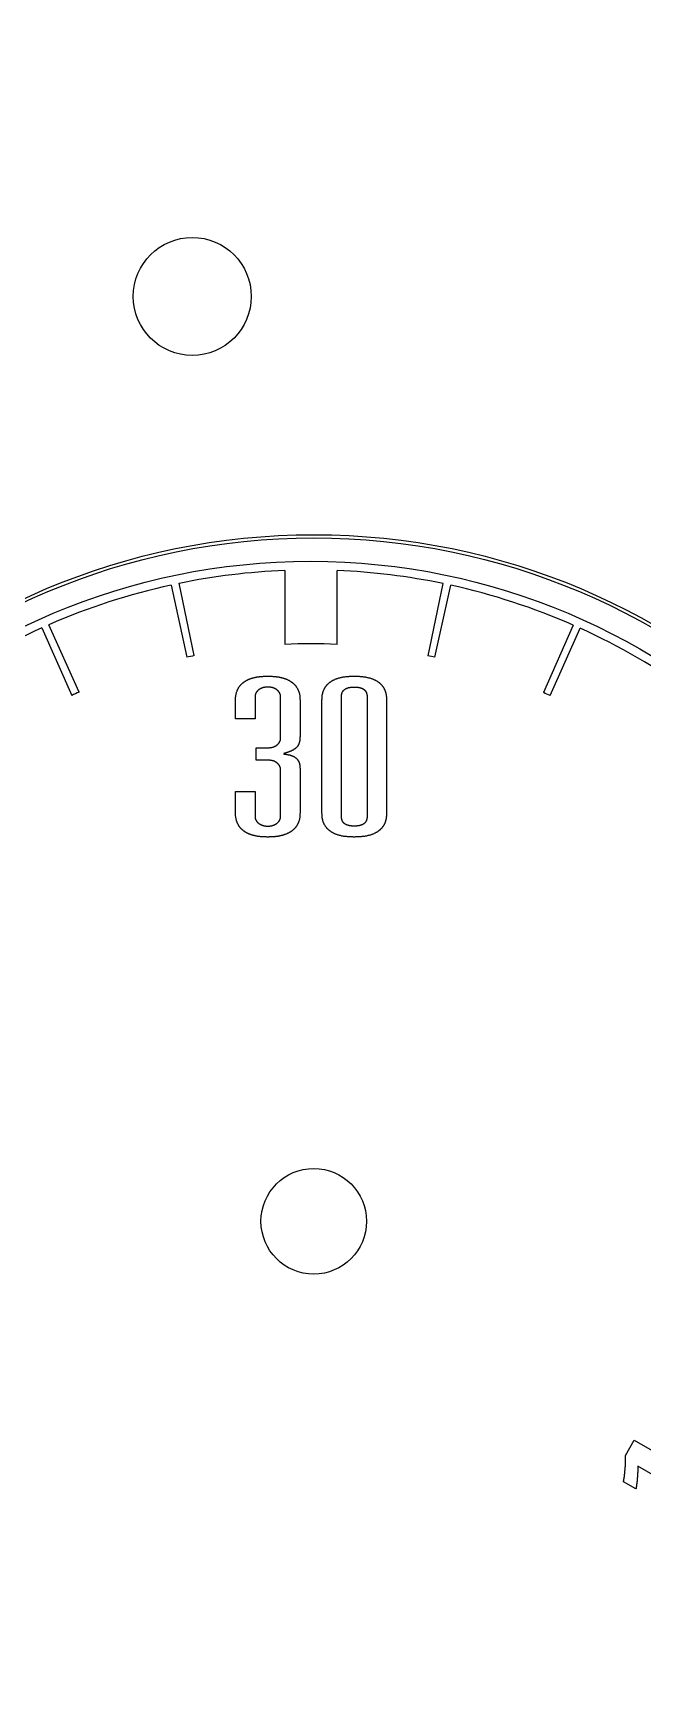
# Model space of a CAD drawing. Extents: x -19.1 to 19.1, y -19.1 to 19.1.
# Drawn here: x 4.54 to 9.45, y -3.72 to 9.56 of the extents above; entities that cross this region are included whole.
import ezdxf

# ---------------------------------------------------------------- set-up
doc = ezdxf.new("R2010")
doc.units = 0
doc.header["$LTSCALE"] = 32.67
doc.layers.add('G_OM_TRIE_D_ESQUISSE__ISO_', color=7, linetype='Continuous')
doc.layers.add('VISIBLE__ISO_', color=7, linetype='Continuous')

msp = doc.modelspace()

# ---------------------------------------------------------------- linework, layer by layer
at = {"layer": 'G_OM_TRIE_D_ESQUISSE__ISO_', "color": 7, "linetype": 'Continuous'}
for centre, radius in [((0, 0), 18.9), ((5.822, 7.444), 0.475)]:
    msp.add_circle(centre, radius, dxfattribs=at)
at = {"layer": 'VISIBLE__ISO_', "color": 7, "linetype": 'Continuous'}
for p, q in [((6.566, 5.238), (6.566, 4.644)), ((6.988, 4.643), (6.988, 5.238)), ((5.651, 5.121), (5.777, 4.54)), ((5.837, 4.553), (5.716, 5.135)), ((7.84, 5.133), (7.718, 4.552)), ((7.775, 4.54), (7.903, 5.12)), ((4.91, 4.259), (4.666, 4.801)), ((8.888, 4.799), (8.649, 4.255)), ((4.61, 4.776), (4.851, 4.233)), ((8.703, 4.231), (8.945, 4.773)), ((6.17, 4.044), (6.17, 4.196)), ((6.327, 4.22), (6.327, 4.044)), ((6.533, 3.89), (6.533, 4.22)), ((6.69, 4.196), (6.69, 3.906)), ((6.866, 3.281), (6.866, 4.199)), ((7.023, 3.269), (7.023, 4.211)), ((7.23, 4.211), (7.23, 3.269)), ((7.386, 4.199), (7.386, 3.281)), ((6.327, 4.044), (6.17, 4.044)), ((6.337, 3.712), (6.337, 3.811)), ((6.337, 3.811), (6.43, 3.811)), ((6.558, 3.765), (6.558, 3.761)), ((6.43, 3.712), (6.337, 3.712)), ((6.533, 3.26), (6.533, 3.632)), ((6.69, 3.64), (6.69, 3.285)), ((6.17, 3.285), (6.17, 3.458)), ((6.17, 3.458), (6.327, 3.458)), ((6.327, 3.458), (6.327, 3.26)), ((9.309, -1.886), (9.381, -1.762)), ((9.381, -1.762), (10.462, -2.386)), ((10.379, -2.53), (9.41, -1.971)), ((9.394, -2.154), (9.294, -2.096))]:
    msp.add_line(p, q, dxfattribs=at)
for points in [[(6.17, 4.196), (6.17, 4.201), (6.17, 4.206), (6.171, 4.211), (6.171, 4.216), (6.171, 4.221), (6.172, 4.225), (6.172, 4.23), (6.173, 4.235), (6.174, 4.239), (6.175, 4.244), (6.176, 4.248), (6.177, 4.252), (6.178, 4.256), (6.179, 4.259), (6.18, 4.263), (6.182, 4.267), (6.183, 4.27), (6.184, 4.273), (6.186, 4.276), (6.187, 4.279), (6.188, 4.282), (6.19, 4.285), (6.191, 4.287), (6.193, 4.29), (6.194, 4.292), (6.195, 4.295), (6.197, 4.297), (6.198, 4.299), (6.199, 4.301), (6.201, 4.303), (6.202, 4.305), (6.204, 4.307), (6.205, 4.309), (6.207, 4.311), (6.208, 4.313), (6.21, 4.314), (6.211, 4.316), (6.213, 4.318), (6.215, 4.32), (6.216, 4.322), (6.218, 4.323), (6.22, 4.325), (6.222, 4.327), (6.223, 4.328), (6.225, 4.33), (6.227, 4.332), (6.229, 4.333), (6.231, 4.335), (6.233, 4.336), (6.235, 4.338), (6.237, 4.34), (6.239, 4.341), (6.241, 4.343), (6.244, 4.344), (6.246, 4.345), (6.248, 4.347), (6.25, 4.348), (6.253, 4.35), (6.255, 4.351), (6.257, 4.352), (6.26, 4.354), (6.262, 4.355), (6.265, 4.356), (6.267, 4.357), (6.27, 4.359), (6.272, 4.36), (6.275, 4.361), (6.278, 4.362), (6.28, 4.363), (6.283, 4.364), (6.286, 4.366), (6.289, 4.367), (6.292, 4.368), (6.294, 4.369), (6.297, 4.37), (6.3, 4.371), (6.303, 4.371), (6.306, 4.372), (6.309, 4.373), (6.312, 4.374), (6.316, 4.375), (6.319, 4.376), (6.322, 4.377), (6.325, 4.377), (6.328, 4.378), (6.332, 4.379), (6.335, 4.379), (6.338, 4.38), (6.342, 4.381), (6.345, 4.381), (6.349, 4.382), (6.352, 4.382), (6.356, 4.383), (6.36, 4.383), (6.363, 4.384), (6.367, 4.384), (6.371, 4.385), (6.374, 4.385), (6.378, 4.386), (6.382, 4.386), (6.386, 4.386), (6.39, 4.386), (6.394, 4.387), (6.398, 4.387), (6.402, 4.387), (6.406, 4.387), (6.41, 4.387), (6.414, 4.388), (6.418, 4.388), (6.422, 4.388), (6.426, 4.388), (6.43, 4.388), (6.434, 4.388), (6.438, 4.388), (6.442, 4.388), (6.446, 4.388), (6.45, 4.387), (6.454, 4.387), (6.458, 4.387), (6.462, 4.387), (6.466, 4.387), (6.47, 4.386), (6.474, 4.386), (6.478, 4.386), (6.482, 4.386), (6.485, 4.385), (6.489, 4.385), (6.493, 4.384), (6.497, 4.384), (6.5, 4.383), (6.504, 4.383), (6.507, 4.382), (6.511, 4.382), (6.514, 4.381), (6.518, 4.381), (6.521, 4.38), (6.525, 4.379), (6.528, 4.379), (6.531, 4.378), (6.535, 4.377), (6.538, 4.377), (6.541, 4.376), (6.544, 4.375), (6.547, 4.374), (6.55, 4.373), (6.554, 4.372), (6.557, 4.371), (6.56, 4.371), (6.562, 4.37), (6.565, 4.369), (6.568, 4.368), (6.571, 4.367), (6.574, 4.366), (6.577, 4.364), (6.579, 4.363), (6.582, 4.362), (6.585, 4.361), (6.587, 4.36), (6.59, 4.359), (6.592, 4.357), (6.595, 4.356), (6.597, 4.355), (6.6, 4.354), (6.602, 4.352), (6.605, 4.351), (6.607, 4.35), (6.609, 4.348), (6.612, 4.347), (6.614, 4.345), (6.616, 4.344), (6.618, 4.343), (6.62, 4.341), (6.622, 4.34), (6.625, 4.338), (6.627, 4.336), (6.629, 4.335), (6.631, 4.333), (6.632, 4.332), (6.634, 4.33), (6.636, 4.328), (6.638, 4.327), (6.64, 4.325), (6.642, 4.323), (6.643, 4.322), (6.645, 4.32), (6.647, 4.318), (6.648, 4.316), (6.65, 4.314), (6.652, 4.313), (6.653, 4.311), (6.655, 4.309), (6.656, 4.307), (6.657, 4.305), (6.659, 4.303), (6.66, 4.301), (6.662, 4.299), (6.663, 4.297), (6.664, 4.295), (6.666, 4.292), (6.667, 4.29), (6.668, 4.287), (6.67, 4.285), (6.671, 4.282), (6.673, 4.279), (6.674, 4.276), (6.675, 4.273), (6.677, 4.27), (6.678, 4.267), (6.679, 4.263), (6.681, 4.259), (6.682, 4.256), (6.683, 4.252), (6.684, 4.248), (6.685, 4.244), (6.686, 4.239), (6.687, 4.235), (6.687, 4.23), (6.688, 4.225), (6.688, 4.221), (6.689, 4.216), (6.689, 4.211), (6.689, 4.206), (6.689, 4.201), (6.69, 4.196)], [(6.866, 4.199), (6.867, 4.202), (6.867, 4.206), (6.867, 4.209), (6.867, 4.213), (6.867, 4.216), (6.867, 4.22), (6.868, 4.223), (6.868, 4.226), (6.868, 4.23), (6.869, 4.233), (6.869, 4.236), (6.87, 4.24), (6.871, 4.243), (6.871, 4.246), (6.872, 4.249), (6.873, 4.252), (6.873, 4.255), (6.874, 4.258), (6.875, 4.261), (6.876, 4.264), (6.877, 4.267), (6.878, 4.27), (6.879, 4.273), (6.88, 4.275), (6.882, 4.278), (6.883, 4.281), (6.884, 4.283), (6.885, 4.286), (6.887, 4.288), (6.888, 4.291), (6.889, 4.293), (6.891, 4.296), (6.892, 4.298), (6.894, 4.301), (6.895, 4.303), (6.897, 4.305), (6.899, 4.307), (6.9, 4.31), (6.902, 4.312), (6.904, 4.314), (6.905, 4.316), (6.907, 4.318), (6.909, 4.32), (6.911, 4.322), (6.913, 4.324), (6.915, 4.326), (6.917, 4.327), (6.919, 4.329), (6.921, 4.331), (6.923, 4.333), (6.925, 4.335), (6.927, 4.336), (6.929, 4.338), (6.932, 4.34), (6.934, 4.341), (6.937, 4.343), (6.939, 4.345), (6.942, 4.347), (6.945, 4.349), (6.948, 4.35), (6.951, 4.352), (6.954, 4.354), (6.958, 4.356), (6.962, 4.358), (6.965, 4.359), (6.969, 4.361), (6.973, 4.363), (6.977, 4.365), (6.982, 4.366), (6.986, 4.368), (6.991, 4.37), (6.996, 4.371), (7.001, 4.373), (7.006, 4.374), (7.011, 4.375), (7.016, 4.377), (7.022, 4.378), (7.027, 4.379), (7.032, 4.38), (7.038, 4.381), (7.043, 4.382), (7.049, 4.383), (7.054, 4.383), (7.06, 4.384), (7.065, 4.385), (7.071, 4.385), (7.076, 4.386), (7.082, 4.386), (7.088, 4.387), (7.093, 4.387), (7.099, 4.387), (7.104, 4.387), (7.11, 4.388), (7.115, 4.388), (7.121, 4.388), (7.126, 4.388), (7.132, 4.388), (7.137, 4.388), (7.143, 4.388), (7.148, 4.387), (7.154, 4.387), (7.159, 4.387), (7.165, 4.387), (7.17, 4.386), (7.176, 4.386), (7.182, 4.385), (7.187, 4.385), (7.193, 4.384), (7.198, 4.383), (7.204, 4.383), (7.209, 4.382), (7.215, 4.381), (7.22, 4.38), (7.226, 4.379), (7.231, 4.378), (7.236, 4.377), (7.242, 4.375), (7.247, 4.374), (7.252, 4.373), (7.257, 4.371), (7.262, 4.37), (7.266, 4.368), (7.271, 4.366), (7.275, 4.365), (7.279, 4.363), (7.283, 4.361), (7.287, 4.359), (7.291, 4.358), (7.295, 4.356), (7.298, 4.354), (7.301, 4.352), (7.304, 4.35), (7.308, 4.349), (7.31, 4.347), (7.313, 4.345), (7.316, 4.343), (7.318, 4.341), (7.321, 4.34), (7.323, 4.338), (7.325, 4.336), (7.328, 4.335), (7.33, 4.333), (7.332, 4.331), (7.334, 4.329), (7.336, 4.327), (7.338, 4.326), (7.34, 4.324), (7.341, 4.322), (7.343, 4.32), (7.345, 4.318), (7.347, 4.316), (7.349, 4.314), (7.35, 4.312), (7.352, 4.31), (7.354, 4.307), (7.355, 4.305), (7.357, 4.303), (7.359, 4.301), (7.36, 4.298), (7.362, 4.296), (7.363, 4.293), (7.364, 4.291), (7.366, 4.288), (7.367, 4.286), (7.368, 4.283), (7.37, 4.281), (7.371, 4.278), (7.372, 4.275), (7.373, 4.273), (7.374, 4.27), (7.375, 4.267), (7.376, 4.264), (7.377, 4.261), (7.378, 4.258), (7.379, 4.255), (7.38, 4.252), (7.38, 4.249), (7.381, 4.246), (7.382, 4.243), (7.382, 4.24), (7.383, 4.236), (7.384, 4.233), (7.384, 4.23), (7.384, 4.226), (7.385, 4.223), (7.385, 4.22), (7.385, 4.216), (7.385, 4.213), (7.386, 4.209), (7.386, 4.206), (7.386, 4.202), (7.386, 4.199)], [(6.533, 4.22), (6.533, 4.221), (6.533, 4.222), (6.533, 4.223), (6.533, 4.224), (6.533, 4.225), (6.533, 4.226), (6.533, 4.227), (6.533, 4.228), (6.533, 4.229), (6.533, 4.23), (6.532, 4.231), (6.532, 4.232), (6.532, 4.233), (6.532, 4.234), (6.532, 4.235), (6.531, 4.236), (6.531, 4.237), (6.531, 4.238), (6.531, 4.239), (6.53, 4.24), (6.53, 4.241), (6.53, 4.241), (6.529, 4.242), (6.529, 4.243), (6.529, 4.244), (6.528, 4.245), (6.528, 4.246), (6.528, 4.247), (6.527, 4.248), (6.527, 4.249), (6.526, 4.25), (6.526, 4.251), (6.526, 4.251), (6.525, 4.252), (6.525, 4.253), (6.524, 4.254), (6.524, 4.255), (6.523, 4.256), (6.523, 4.257), (6.522, 4.258), (6.521, 4.258), (6.521, 4.259), (6.52, 4.26), (6.52, 4.261), (6.519, 4.262), (6.518, 4.262), (6.518, 4.263), (6.517, 4.264), (6.516, 4.265), (6.516, 4.266), (6.515, 4.266), (6.514, 4.267), (6.514, 4.268), (6.513, 4.269), (6.512, 4.27), (6.512, 4.27), (6.511, 4.271), (6.51, 4.272), (6.509, 4.272), (6.508, 4.273), (6.508, 4.274), (6.507, 4.275), (6.506, 4.275), (6.505, 4.276), (6.504, 4.277), (6.503, 4.277), (6.503, 4.278), (6.502, 4.279), (6.501, 4.279), (6.5, 4.28), (6.499, 4.281), (6.498, 4.281), (6.497, 4.282), (6.496, 4.282), (6.495, 4.283), (6.494, 4.284), (6.493, 4.284), (6.492, 4.285), (6.491, 4.285), (6.49, 4.286), (6.489, 4.286), (6.488, 4.287), (6.487, 4.287), (6.486, 4.288), (6.485, 4.288), (6.484, 4.289), (6.483, 4.289), (6.482, 4.29), (6.481, 4.29), (6.479, 4.291), (6.478, 4.291), (6.477, 4.292), (6.476, 4.292), (6.475, 4.293), (6.474, 4.293), (6.472, 4.293), (6.471, 4.294), (6.47, 4.294), (6.469, 4.294), (6.468, 4.295), (6.466, 4.295), (6.465, 4.296), (6.464, 4.296), (6.463, 4.296), (6.461, 4.296), (6.46, 4.297), (6.459, 4.297), (6.458, 4.297), (6.456, 4.297), (6.455, 4.298), (6.454, 4.298), (6.452, 4.298), (6.451, 4.298), (6.45, 4.299), (6.448, 4.299), (6.447, 4.299), (6.445, 4.299), (6.444, 4.299), (6.443, 4.299), (6.441, 4.299), (6.44, 4.299), (6.438, 4.3), (6.437, 4.3), (6.436, 4.3), (6.434, 4.3), (6.433, 4.3), (6.431, 4.3), (6.43, 4.3), (6.428, 4.3), (6.427, 4.3), (6.426, 4.3), (6.424, 4.3), (6.423, 4.3), (6.421, 4.3), (6.42, 4.299), (6.419, 4.299), (6.417, 4.299), (6.416, 4.299), (6.414, 4.299), (6.413, 4.299), (6.412, 4.299), (6.41, 4.299), (6.409, 4.298), (6.408, 4.298), (6.406, 4.298), (6.405, 4.298), (6.404, 4.297), (6.402, 4.297), (6.401, 4.297), (6.4, 4.297), (6.398, 4.296), (6.397, 4.296), (6.396, 4.296), (6.395, 4.296), (6.393, 4.295), (6.392, 4.295), (6.391, 4.294), (6.39, 4.294), (6.389, 4.294), (6.387, 4.293), (6.386, 4.293), (6.385, 4.293), (6.384, 4.292), (6.383, 4.292), (6.382, 4.291), (6.38, 4.291), (6.379, 4.29), (6.378, 4.29), (6.377, 4.289), (6.376, 4.289), (6.375, 4.288), (6.374, 4.288), (6.373, 4.287), (6.372, 4.287), (6.371, 4.286), (6.37, 4.286), (6.369, 4.285), (6.368, 4.285), (6.367, 4.284), (6.366, 4.284), (6.365, 4.283), (6.364, 4.282), (6.363, 4.282), (6.362, 4.281), (6.361, 4.281), (6.36, 4.28), (6.359, 4.279), (6.358, 4.279), (6.357, 4.278), (6.356, 4.277), (6.356, 4.277), (6.355, 4.276), (6.354, 4.275), (6.353, 4.275), (6.352, 4.274), (6.351, 4.273), (6.351, 4.272), (6.35, 4.272), (6.349, 4.271), (6.348, 4.27), (6.348, 4.27), (6.347, 4.269), (6.346, 4.268), (6.345, 4.267), (6.345, 4.266), (6.344, 4.266), (6.343, 4.265), (6.343, 4.264), (6.342, 4.263), (6.341, 4.262), (6.341, 4.262), (6.34, 4.261), (6.34, 4.26), (6.339, 4.259), (6.338, 4.258), (6.338, 4.258), (6.337, 4.257), (6.337, 4.256), (6.336, 4.255), (6.336, 4.254), (6.335, 4.253), (6.335, 4.252), (6.334, 4.251), (6.334, 4.251), (6.333, 4.25), (6.333, 4.249), (6.333, 4.248), (6.332, 4.247), (6.332, 4.246), (6.331, 4.245), (6.331, 4.244), (6.331, 4.243), (6.33, 4.242), (6.33, 4.241), (6.33, 4.241), (6.329, 4.24), (6.329, 4.239), (6.329, 4.238), (6.329, 4.237), (6.328, 4.236), (6.328, 4.235), (6.328, 4.234), (6.328, 4.233), (6.328, 4.232), (6.327, 4.231), (6.327, 4.23), (6.327, 4.229), (6.327, 4.228), (6.327, 4.227), (6.327, 4.226), (6.327, 4.225), (6.327, 4.224), (6.327, 4.223), (6.327, 4.222), (6.327, 4.221), (6.327, 4.22)], [(7.023, 4.211), (7.023, 4.213), (7.023, 4.215), (7.023, 4.216), (7.023, 4.218), (7.023, 4.22), (7.023, 4.222), (7.023, 4.223), (7.023, 4.225), (7.023, 4.227), (7.023, 4.228), (7.023, 4.23), (7.024, 4.232), (7.024, 4.234), (7.024, 4.235), (7.024, 4.237), (7.024, 4.239), (7.025, 4.24), (7.025, 4.242), (7.025, 4.243), (7.026, 4.245), (7.026, 4.246), (7.026, 4.248), (7.027, 4.249), (7.027, 4.251), (7.028, 4.252), (7.028, 4.253), (7.029, 4.255), (7.029, 4.256), (7.03, 4.257), (7.03, 4.258), (7.031, 4.259), (7.031, 4.26), (7.032, 4.261), (7.032, 4.262), (7.033, 4.263), (7.034, 4.264), (7.034, 4.265), (7.035, 4.266), (7.035, 4.267), (7.036, 4.268), (7.036, 4.269), (7.037, 4.269), (7.038, 4.27), (7.038, 4.271), (7.039, 4.272), (7.04, 4.273), (7.041, 4.273), (7.041, 4.274), (7.042, 4.275), (7.043, 4.276), (7.044, 4.277), (7.045, 4.277), (7.046, 4.278), (7.047, 4.279), (7.047, 4.28), (7.048, 4.28), (7.049, 4.281), (7.05, 4.282), (7.051, 4.283), (7.052, 4.283), (7.054, 4.284), (7.055, 4.285), (7.056, 4.285), (7.057, 4.286), (7.058, 4.287), (7.059, 4.287), (7.06, 4.288), (7.062, 4.288), (7.063, 4.289), (7.064, 4.29), (7.066, 4.29), (7.067, 4.291), (7.068, 4.291), (7.07, 4.292), (7.071, 4.292), (7.073, 4.293), (7.074, 4.293), (7.076, 4.294), (7.077, 4.294), (7.079, 4.295), (7.081, 4.295), (7.082, 4.295), (7.084, 4.296), (7.086, 4.296), (7.088, 4.296), (7.089, 4.297), (7.091, 4.297), (7.093, 4.297), (7.095, 4.298), (7.097, 4.298), (7.099, 4.298), (7.101, 4.298), (7.103, 4.299), (7.105, 4.299), (7.107, 4.299), (7.109, 4.299), (7.111, 4.299), (7.113, 4.299), (7.115, 4.3), (7.117, 4.3), (7.12, 4.3), (7.122, 4.3), (7.124, 4.3), (7.126, 4.3), (7.128, 4.3), (7.131, 4.3), (7.133, 4.3), (7.135, 4.3), (7.137, 4.3), (7.139, 4.299), (7.141, 4.299), (7.143, 4.299), (7.146, 4.299), (7.148, 4.299), (7.15, 4.299), (7.152, 4.298), (7.154, 4.298), (7.156, 4.298), (7.157, 4.298), (7.159, 4.297), (7.161, 4.297), (7.163, 4.297), (7.165, 4.296), (7.167, 4.296), (7.168, 4.296), (7.17, 4.295), (7.172, 4.295), (7.173, 4.295), (7.175, 4.294), (7.176, 4.294), (7.178, 4.293), (7.18, 4.293), (7.181, 4.292), (7.182, 4.292), (7.184, 4.291), (7.185, 4.291), (7.187, 4.29), (7.188, 4.29), (7.189, 4.289), (7.191, 4.288), (7.192, 4.288), (7.193, 4.287), (7.194, 4.287), (7.195, 4.286), (7.197, 4.285), (7.198, 4.285), (7.199, 4.284), (7.2, 4.283), (7.201, 4.283), (7.202, 4.282), (7.203, 4.281), (7.204, 4.28), (7.205, 4.28), (7.206, 4.279), (7.207, 4.278), (7.208, 4.277), (7.208, 4.277), (7.209, 4.276), (7.21, 4.275), (7.211, 4.274), (7.212, 4.273), (7.212, 4.273), (7.213, 4.272), (7.214, 4.271), (7.215, 4.27), (7.215, 4.269), (7.216, 4.269), (7.216, 4.268), (7.217, 4.267), (7.218, 4.266), (7.218, 4.265), (7.219, 4.264), (7.219, 4.263), (7.22, 4.262), (7.22, 4.261), (7.221, 4.26), (7.222, 4.259), (7.222, 4.258), (7.223, 4.257), (7.223, 4.256), (7.224, 4.255), (7.224, 4.253), (7.225, 4.252), (7.225, 4.251), (7.225, 4.249), (7.226, 4.248), (7.226, 4.246), (7.227, 4.245), (7.227, 4.243), (7.227, 4.242), (7.228, 4.24), (7.228, 4.239), (7.228, 4.237), (7.228, 4.235), (7.229, 4.234), (7.229, 4.232), (7.229, 4.23), (7.229, 4.228), (7.229, 4.227), (7.229, 4.225), (7.229, 4.223), (7.229, 4.222), (7.229, 4.22), (7.229, 4.218), (7.23, 4.216), (7.23, 4.215), (7.23, 4.213), (7.23, 4.211)], [(6.43, 3.811), (6.431, 3.811), (6.433, 3.811), (6.434, 3.811), (6.436, 3.811), (6.437, 3.811), (6.438, 3.811), (6.44, 3.811), (6.441, 3.811), (6.443, 3.811), (6.444, 3.811), (6.445, 3.812), (6.447, 3.812), (6.448, 3.812), (6.45, 3.812), (6.451, 3.812), (6.452, 3.812), (6.454, 3.813), (6.455, 3.813), (6.456, 3.813), (6.458, 3.813), (6.459, 3.814), (6.46, 3.814), (6.461, 3.814), (6.463, 3.814), (6.464, 3.815), (6.465, 3.815), (6.466, 3.815), (6.468, 3.816), (6.469, 3.816), (6.47, 3.816), (6.471, 3.817), (6.472, 3.817), (6.474, 3.818), (6.475, 3.818), (6.476, 3.818), (6.477, 3.819), (6.478, 3.819), (6.479, 3.82), (6.481, 3.82), (6.482, 3.821), (6.483, 3.821), (6.484, 3.822), (6.485, 3.822), (6.486, 3.823), (6.487, 3.823), (6.488, 3.824), (6.489, 3.824), (6.49, 3.825), (6.491, 3.825), (6.492, 3.826), (6.493, 3.826), (6.494, 3.827), (6.495, 3.828), (6.496, 3.828), (6.497, 3.829), (6.498, 3.829), (6.499, 3.83), (6.5, 3.831), (6.501, 3.831), (6.502, 3.832), (6.503, 3.833), (6.503, 3.833), (6.504, 3.834), (6.505, 3.835), (6.506, 3.835), (6.507, 3.836), (6.508, 3.837), (6.508, 3.837), (6.509, 3.838), (6.51, 3.839), (6.511, 3.84), (6.512, 3.84), (6.512, 3.841), (6.513, 3.842), (6.514, 3.843), (6.514, 3.843), (6.515, 3.844), (6.516, 3.845), (6.516, 3.846), (6.517, 3.846), (6.518, 3.847), (6.518, 3.848), (6.519, 3.849), (6.52, 3.85), (6.52, 3.85), (6.521, 3.851), (6.521, 3.852), (6.522, 3.853), (6.523, 3.854), (6.523, 3.855), (6.524, 3.856), (6.524, 3.856), (6.525, 3.857), (6.525, 3.858), (6.526, 3.859), (6.526, 3.86), (6.526, 3.861), (6.527, 3.862), (6.527, 3.863), (6.528, 3.863), (6.528, 3.864), (6.528, 3.865), (6.529, 3.866), (6.529, 3.867), (6.529, 3.868), (6.53, 3.869), (6.53, 3.87), (6.53, 3.871), (6.531, 3.872), (6.531, 3.873), (6.531, 3.874), (6.531, 3.875), (6.532, 3.876), (6.532, 3.877), (6.532, 3.878), (6.532, 3.878), (6.532, 3.879), (6.533, 3.88), (6.533, 3.881), (6.533, 3.882), (6.533, 3.883), (6.533, 3.884), (6.533, 3.885), (6.533, 3.886), (6.533, 3.887), (6.533, 3.888), (6.533, 3.889), (6.533, 3.89)], [(6.69, 3.906), (6.69, 3.904), (6.69, 3.902), (6.69, 3.9), (6.69, 3.898), (6.689, 3.896), (6.689, 3.894), (6.689, 3.892), (6.689, 3.89), (6.689, 3.888), (6.689, 3.886), (6.689, 3.884), (6.689, 3.882), (6.689, 3.88), (6.688, 3.879), (6.688, 3.877), (6.688, 3.875), (6.688, 3.873), (6.687, 3.871), (6.687, 3.87), (6.687, 3.868), (6.686, 3.866), (6.686, 3.864), (6.686, 3.863), (6.685, 3.861), (6.685, 3.859), (6.685, 3.858), (6.684, 3.856), (6.684, 3.855), (6.683, 3.853), (6.683, 3.852), (6.683, 3.85), (6.682, 3.849), (6.682, 3.847), (6.681, 3.846), (6.681, 3.844), (6.68, 3.843), (6.679, 3.842), (6.679, 3.84), (6.678, 3.839), (6.678, 3.837), (6.677, 3.836), (6.676, 3.835), (6.676, 3.834), (6.675, 3.832), (6.674, 3.831), (6.674, 3.83), (6.673, 3.829), (6.672, 3.827), (6.671, 3.826), (6.671, 3.825), (6.67, 3.824), (6.669, 3.823), (6.668, 3.822), (6.667, 3.821), (6.667, 3.819), (6.666, 3.818), (6.665, 3.817), (6.664, 3.816), (6.663, 3.815), (6.662, 3.814), (6.661, 3.813), (6.66, 3.812), (6.659, 3.811), (6.658, 3.81), (6.657, 3.809), (6.656, 3.808), (6.655, 3.807), (6.654, 3.807), (6.653, 3.806), (6.652, 3.805), (6.651, 3.804), (6.649, 3.803), (6.648, 3.802), (6.647, 3.801), (6.646, 3.8), (6.645, 3.8), (6.643, 3.799), (6.642, 3.798), (6.641, 3.797), (6.64, 3.796), (6.638, 3.796), (6.637, 3.795), (6.636, 3.794), (6.634, 3.793), (6.633, 3.793), (6.632, 3.792), (6.63, 3.791), (6.629, 3.79), (6.627, 3.79), (6.626, 3.789), (6.624, 3.788), (6.623, 3.787), (6.621, 3.787), (6.62, 3.786), (6.618, 3.785), (6.617, 3.785), (6.615, 3.784), (6.614, 3.783), (6.612, 3.783), (6.611, 3.782), (6.609, 3.781), (6.607, 3.781), (6.606, 3.78), (6.604, 3.779), (6.602, 3.779), (6.6, 3.778), (6.599, 3.778), (6.597, 3.777), (6.595, 3.776), (6.593, 3.776), (6.592, 3.775), (6.59, 3.774), (6.588, 3.774), (6.586, 3.773), (6.584, 3.773), (6.582, 3.772), (6.58, 3.771), (6.578, 3.771), (6.576, 3.77), (6.574, 3.77), (6.572, 3.769), (6.57, 3.768), (6.568, 3.768), (6.566, 3.767), (6.564, 3.767), (6.562, 3.766), (6.56, 3.765), (6.558, 3.765)], [(6.558, 3.761), (6.56, 3.761), (6.562, 3.761), (6.564, 3.761), (6.566, 3.76), (6.568, 3.76), (6.57, 3.76), (6.572, 3.759), (6.574, 3.759), (6.576, 3.759), (6.578, 3.759), (6.58, 3.758), (6.582, 3.758), (6.584, 3.758), (6.586, 3.757), (6.588, 3.757), (6.59, 3.757), (6.592, 3.756), (6.593, 3.756), (6.595, 3.755), (6.597, 3.755), (6.599, 3.755), (6.6, 3.754), (6.602, 3.754), (6.604, 3.753), (6.606, 3.753), (6.607, 3.753), (6.609, 3.752), (6.611, 3.752), (6.612, 3.751), (6.614, 3.751), (6.615, 3.75), (6.617, 3.75), (6.618, 3.749), (6.62, 3.749), (6.621, 3.748), (6.623, 3.748), (6.624, 3.747), (6.626, 3.746), (6.627, 3.746), (6.629, 3.745), (6.63, 3.745), (6.632, 3.744), (6.633, 3.743), (6.634, 3.743), (6.636, 3.742), (6.637, 3.742), (6.638, 3.741), (6.64, 3.74), (6.641, 3.739), (6.642, 3.739), (6.643, 3.738), (6.645, 3.737), (6.646, 3.737), (6.647, 3.736), (6.648, 3.735), (6.649, 3.734), (6.651, 3.734), (6.652, 3.733), (6.653, 3.732), (6.654, 3.731), (6.655, 3.73), (6.656, 3.729), (6.657, 3.729), (6.658, 3.728), (6.659, 3.727), (6.66, 3.726), (6.661, 3.725), (6.662, 3.724), (6.663, 3.723), (6.664, 3.722), (6.665, 3.721), (6.666, 3.72), (6.667, 3.719), (6.667, 3.718), (6.668, 3.717), (6.669, 3.716), (6.67, 3.715), (6.671, 3.714), (6.671, 3.713), (6.672, 3.712), (6.673, 3.71), (6.674, 3.709), (6.674, 3.708), (6.675, 3.707), (6.676, 3.706), (6.676, 3.705), (6.677, 3.703), (6.678, 3.702), (6.678, 3.701), (6.679, 3.7), (6.679, 3.698), (6.68, 3.697), (6.681, 3.696), (6.681, 3.694), (6.682, 3.693), (6.682, 3.692), (6.683, 3.69), (6.683, 3.689), (6.683, 3.688), (6.684, 3.686), (6.684, 3.685), (6.685, 3.683), (6.685, 3.682), (6.685, 3.68), (6.686, 3.679), (6.686, 3.677), (6.686, 3.676), (6.687, 3.674), (6.687, 3.672), (6.687, 3.671), (6.688, 3.669), (6.688, 3.668), (6.688, 3.666), (6.688, 3.664), (6.688, 3.663), (6.689, 3.661), (6.689, 3.659), (6.689, 3.657), (6.689, 3.656), (6.689, 3.654), (6.689, 3.652), (6.689, 3.65), (6.689, 3.649), (6.69, 3.647), (6.69, 3.645), (6.69, 3.643), (6.69, 3.641), (6.69, 3.64)], [(6.533, 3.632), (6.533, 3.633), (6.533, 3.634), (6.533, 3.635), (6.533, 3.636), (6.533, 3.637), (6.533, 3.638), (6.533, 3.639), (6.533, 3.64), (6.533, 3.641), (6.533, 3.642), (6.532, 3.643), (6.532, 3.644), (6.532, 3.645), (6.532, 3.646), (6.532, 3.647), (6.531, 3.648), (6.531, 3.649), (6.531, 3.65), (6.531, 3.651), (6.53, 3.652), (6.53, 3.653), (6.53, 3.654), (6.529, 3.655), (6.529, 3.656), (6.529, 3.656), (6.528, 3.657), (6.528, 3.658), (6.528, 3.659), (6.527, 3.66), (6.527, 3.661), (6.526, 3.662), (6.526, 3.663), (6.526, 3.664), (6.525, 3.665), (6.525, 3.665), (6.524, 3.666), (6.524, 3.667), (6.523, 3.668), (6.523, 3.669), (6.522, 3.67), (6.521, 3.671), (6.521, 3.671), (6.52, 3.672), (6.52, 3.673), (6.519, 3.674), (6.518, 3.675), (6.518, 3.675), (6.517, 3.676), (6.516, 3.677), (6.516, 3.678), (6.515, 3.679), (6.514, 3.679), (6.514, 3.68), (6.513, 3.681), (6.512, 3.682), (6.512, 3.682), (6.511, 3.683), (6.51, 3.684), (6.509, 3.685), (6.508, 3.685), (6.508, 3.686), (6.507, 3.687), (6.506, 3.687), (6.505, 3.688), (6.504, 3.689), (6.503, 3.689), (6.503, 3.69), (6.502, 3.691), (6.501, 3.691), (6.5, 3.692), (6.499, 3.693), (6.498, 3.693), (6.497, 3.694), (6.496, 3.695), (6.495, 3.695), (6.494, 3.696), (6.493, 3.696), (6.492, 3.697), (6.491, 3.697), (6.49, 3.698), (6.489, 3.699), (6.488, 3.699), (6.487, 3.7), (6.486, 3.7), (6.485, 3.701), (6.484, 3.701), (6.483, 3.702), (6.482, 3.702), (6.481, 3.703), (6.479, 3.703), (6.478, 3.703), (6.477, 3.704), (6.476, 3.704), (6.475, 3.705), (6.474, 3.705), (6.472, 3.705), (6.471, 3.706), (6.47, 3.706), (6.469, 3.707), (6.468, 3.707), (6.466, 3.707), (6.465, 3.708), (6.464, 3.708), (6.463, 3.708), (6.461, 3.709), (6.46, 3.709), (6.459, 3.709), (6.458, 3.709), (6.456, 3.71), (6.455, 3.71), (6.454, 3.71), (6.452, 3.71), (6.451, 3.71), (6.45, 3.711), (6.448, 3.711), (6.447, 3.711), (6.445, 3.711), (6.444, 3.711), (6.443, 3.711), (6.441, 3.711), (6.44, 3.712), (6.438, 3.712), (6.437, 3.712), (6.436, 3.712), (6.434, 3.712), (6.433, 3.712), (6.431, 3.712), (6.43, 3.712)], [(6.69, 3.285), (6.689, 3.28), (6.689, 3.275), (6.689, 3.27), (6.689, 3.265), (6.688, 3.26), (6.688, 3.255), (6.687, 3.25), (6.687, 3.246), (6.686, 3.241), (6.685, 3.237), (6.684, 3.233), (6.683, 3.229), (6.682, 3.225), (6.681, 3.221), (6.679, 3.217), (6.678, 3.214), (6.677, 3.21), (6.675, 3.207), (6.674, 3.204), (6.673, 3.201), (6.671, 3.198), (6.67, 3.195), (6.668, 3.193), (6.667, 3.19), (6.666, 3.188), (6.664, 3.186), (6.663, 3.184), (6.662, 3.181), (6.66, 3.179), (6.659, 3.177), (6.657, 3.175), (6.656, 3.173), (6.655, 3.172), (6.653, 3.17), (6.652, 3.168), (6.65, 3.166), (6.648, 3.164), (6.647, 3.162), (6.645, 3.161), (6.643, 3.159), (6.642, 3.157), (6.64, 3.155), (6.638, 3.154), (6.636, 3.152), (6.634, 3.15), (6.632, 3.149), (6.631, 3.147), (6.629, 3.145), (6.627, 3.144), (6.625, 3.142), (6.622, 3.141), (6.62, 3.139), (6.618, 3.138), (6.616, 3.136), (6.614, 3.135), (6.612, 3.133), (6.609, 3.132), (6.607, 3.131), (6.605, 3.129), (6.602, 3.128), (6.6, 3.127), (6.597, 3.125), (6.595, 3.124), (6.592, 3.123), (6.59, 3.122), (6.587, 3.12), (6.585, 3.119), (6.582, 3.118), (6.579, 3.117), (6.577, 3.116), (6.574, 3.115), (6.571, 3.114), (6.568, 3.113), (6.565, 3.112), (6.562, 3.111), (6.56, 3.11), (6.557, 3.109), (6.554, 3.108), (6.55, 3.107), (6.547, 3.106), (6.544, 3.105), (6.541, 3.105), (6.538, 3.104), (6.535, 3.103), (6.531, 3.102), (6.528, 3.102), (6.525, 3.101), (6.521, 3.1), (6.518, 3.1), (6.514, 3.099), (6.511, 3.098), (6.507, 3.098), (6.504, 3.097), (6.5, 3.097), (6.497, 3.096), (6.493, 3.096), (6.489, 3.095), (6.485, 3.095), (6.482, 3.095), (6.478, 3.094), (6.474, 3.094), (6.47, 3.094), (6.466, 3.094), (6.462, 3.093), (6.458, 3.093), (6.454, 3.093), (6.45, 3.093), (6.446, 3.093), (6.442, 3.093), (6.438, 3.092), (6.434, 3.092), (6.43, 3.092), (6.426, 3.092), (6.422, 3.092), (6.418, 3.093), (6.414, 3.093), (6.41, 3.093), (6.406, 3.093), (6.402, 3.093), (6.398, 3.093), (6.394, 3.094), (6.39, 3.094), (6.386, 3.094), (6.382, 3.094), (6.378, 3.095), (6.374, 3.095), (6.371, 3.095), (6.367, 3.096), (6.363, 3.096), (6.36, 3.097), (6.356, 3.097), (6.352, 3.098), (6.349, 3.098), (6.345, 3.099), (6.342, 3.1), (6.338, 3.1), (6.335, 3.101), (6.332, 3.102), (6.328, 3.102), (6.325, 3.103), (6.322, 3.104), (6.319, 3.105), (6.316, 3.105), (6.312, 3.106), (6.309, 3.107), (6.306, 3.108), (6.303, 3.109), (6.3, 3.11), (6.297, 3.111), (6.294, 3.112), (6.292, 3.113), (6.289, 3.114), (6.286, 3.115), (6.283, 3.116), (6.28, 3.117), (6.278, 3.118), (6.275, 3.119), (6.272, 3.12), (6.27, 3.122), (6.267, 3.123), (6.265, 3.124), (6.262, 3.125), (6.26, 3.127), (6.257, 3.128), (6.255, 3.129), (6.253, 3.131), (6.25, 3.132), (6.248, 3.133), (6.246, 3.135), (6.244, 3.136), (6.241, 3.138), (6.239, 3.139), (6.237, 3.141), (6.235, 3.142), (6.233, 3.144), (6.231, 3.145), (6.229, 3.147), (6.227, 3.149), (6.225, 3.15), (6.223, 3.152), (6.222, 3.154), (6.22, 3.155), (6.218, 3.157), (6.216, 3.159), (6.215, 3.161), (6.213, 3.162), (6.211, 3.164), (6.21, 3.166), (6.208, 3.168), (6.207, 3.17), (6.205, 3.172), (6.204, 3.173), (6.202, 3.175), (6.201, 3.177), (6.199, 3.179), (6.198, 3.181), (6.197, 3.184), (6.195, 3.186), (6.194, 3.188), (6.193, 3.19), (6.191, 3.193), (6.19, 3.195), (6.188, 3.198), (6.187, 3.201), (6.186, 3.204), (6.184, 3.207), (6.183, 3.21), (6.182, 3.214), (6.18, 3.217), (6.179, 3.221), (6.178, 3.225), (6.177, 3.229), (6.176, 3.233), (6.175, 3.237), (6.174, 3.241), (6.173, 3.246), (6.172, 3.25), (6.172, 3.255), (6.171, 3.26), (6.171, 3.265), (6.171, 3.27), (6.17, 3.275), (6.17, 3.28), (6.17, 3.285)], [(6.327, 3.26), (6.327, 3.259), (6.327, 3.258), (6.327, 3.257), (6.327, 3.256), (6.327, 3.255), (6.327, 3.254), (6.327, 3.253), (6.327, 3.252), (6.327, 3.251), (6.327, 3.25), (6.327, 3.249), (6.328, 3.248), (6.328, 3.247), (6.328, 3.246), (6.328, 3.245), (6.328, 3.244), (6.329, 3.244), (6.329, 3.243), (6.329, 3.242), (6.329, 3.241), (6.33, 3.24), (6.33, 3.239), (6.33, 3.238), (6.331, 3.237), (6.331, 3.236), (6.331, 3.235), (6.332, 3.234), (6.332, 3.233), (6.333, 3.232), (6.333, 3.232), (6.333, 3.231), (6.334, 3.23), (6.334, 3.229), (6.335, 3.228), (6.335, 3.227), (6.336, 3.226), (6.336, 3.225), (6.337, 3.225), (6.337, 3.224), (6.338, 3.223), (6.338, 3.222), (6.339, 3.221), (6.34, 3.22), (6.34, 3.219), (6.341, 3.219), (6.341, 3.218), (6.342, 3.217), (6.343, 3.216), (6.343, 3.215), (6.344, 3.215), (6.345, 3.214), (6.345, 3.213), (6.346, 3.212), (6.347, 3.212), (6.348, 3.211), (6.348, 3.21), (6.349, 3.209), (6.35, 3.209), (6.351, 3.208), (6.351, 3.207), (6.352, 3.206), (6.353, 3.206), (6.354, 3.205), (6.355, 3.204), (6.356, 3.204), (6.356, 3.203), (6.357, 3.202), (6.358, 3.202), (6.359, 3.201), (6.36, 3.2), (6.361, 3.2), (6.362, 3.199), (6.363, 3.199), (6.364, 3.198), (6.365, 3.197), (6.366, 3.197), (6.367, 3.196), (6.368, 3.196), (6.369, 3.195), (6.37, 3.195), (6.371, 3.194), (6.372, 3.193), (6.373, 3.193), (6.374, 3.192), (6.375, 3.192), (6.376, 3.191), (6.377, 3.191), (6.378, 3.19), (6.379, 3.19), (6.38, 3.19), (6.382, 3.189), (6.383, 3.189), (6.384, 3.188), (6.385, 3.188), (6.386, 3.187), (6.387, 3.187), (6.389, 3.187), (6.39, 3.186), (6.391, 3.186), (6.392, 3.186), (6.393, 3.185), (6.395, 3.185), (6.396, 3.185), (6.397, 3.184), (6.398, 3.184), (6.4, 3.184), (6.401, 3.183), (6.402, 3.183), (6.404, 3.183), (6.405, 3.183), (6.406, 3.182), (6.408, 3.182), (6.409, 3.182), (6.41, 3.182), (6.412, 3.182), (6.413, 3.182), (6.414, 3.181), (6.416, 3.181), (6.417, 3.181), (6.419, 3.181), (6.42, 3.181), (6.421, 3.181), (6.423, 3.181), (6.424, 3.181), (6.426, 3.181), (6.427, 3.181), (6.428, 3.181), (6.43, 3.181), (6.431, 3.181), (6.433, 3.181), (6.434, 3.181), (6.436, 3.181), (6.437, 3.181), (6.438, 3.181), (6.44, 3.181), (6.441, 3.181), (6.443, 3.181), (6.444, 3.181), (6.445, 3.181), (6.447, 3.182), (6.448, 3.182), (6.45, 3.182), (6.451, 3.182), (6.452, 3.182), (6.454, 3.182), (6.455, 3.183), (6.456, 3.183), (6.458, 3.183), (6.459, 3.183), (6.46, 3.184), (6.461, 3.184), (6.463, 3.184), (6.464, 3.185), (6.465, 3.185), (6.466, 3.185), (6.468, 3.186), (6.469, 3.186), (6.47, 3.186), (6.471, 3.187), (6.472, 3.187), (6.474, 3.187), (6.475, 3.188), (6.476, 3.188), (6.477, 3.189), (6.478, 3.189), (6.479, 3.19), (6.481, 3.19), (6.482, 3.19), (6.483, 3.191), (6.484, 3.191), (6.485, 3.192), (6.486, 3.192), (6.487, 3.193), (6.488, 3.193), (6.489, 3.194), (6.49, 3.195), (6.491, 3.195), (6.492, 3.196), (6.493, 3.196), (6.494, 3.197), (6.495, 3.197), (6.496, 3.198), (6.497, 3.199), (6.498, 3.199), (6.499, 3.2), (6.5, 3.2), (6.501, 3.201), (6.502, 3.202), (6.503, 3.202), (6.503, 3.203), (6.504, 3.204), (6.505, 3.204), (6.506, 3.205), (6.507, 3.206), (6.508, 3.206), (6.508, 3.207), (6.509, 3.208), (6.51, 3.209), (6.511, 3.209), (6.512, 3.21), (6.512, 3.211), (6.513, 3.212), (6.514, 3.212), (6.514, 3.213), (6.515, 3.214), (6.516, 3.215), (6.516, 3.215), (6.517, 3.216), (6.518, 3.217), (6.518, 3.218), (6.519, 3.219), (6.52, 3.219), (6.52, 3.22), (6.521, 3.221), (6.521, 3.222), (6.522, 3.223), (6.523, 3.224), (6.523, 3.225), (6.524, 3.225), (6.524, 3.226), (6.525, 3.227), (6.525, 3.228), (6.526, 3.229), (6.526, 3.23), (6.526, 3.231), (6.527, 3.232), (6.527, 3.232), (6.528, 3.233), (6.528, 3.234), (6.528, 3.235), (6.529, 3.236), (6.529, 3.237), (6.529, 3.238), (6.53, 3.239), (6.53, 3.24), (6.53, 3.241), (6.531, 3.242), (6.531, 3.243), (6.531, 3.244), (6.531, 3.244), (6.532, 3.245), (6.532, 3.246), (6.532, 3.247), (6.532, 3.248), (6.532, 3.249), (6.533, 3.25), (6.533, 3.251), (6.533, 3.252), (6.533, 3.253), (6.533, 3.254), (6.533, 3.255), (6.533, 3.256), (6.533, 3.257), (6.533, 3.258), (6.533, 3.259), (6.533, 3.26)], [(7.386, 3.281), (7.386, 3.278), (7.386, 3.274), (7.386, 3.271), (7.385, 3.267), (7.385, 3.264), (7.385, 3.261), (7.385, 3.257), (7.384, 3.254), (7.384, 3.25), (7.384, 3.247), (7.383, 3.244), (7.382, 3.241), (7.382, 3.237), (7.381, 3.234), (7.38, 3.231), (7.38, 3.228), (7.379, 3.225), (7.378, 3.222), (7.377, 3.219), (7.376, 3.216), (7.375, 3.213), (7.374, 3.21), (7.373, 3.208), (7.372, 3.205), (7.371, 3.202), (7.37, 3.199), (7.368, 3.197), (7.367, 3.194), (7.366, 3.192), (7.364, 3.189), (7.363, 3.187), (7.362, 3.184), (7.36, 3.182), (7.359, 3.18), (7.357, 3.177), (7.355, 3.175), (7.354, 3.173), (7.352, 3.171), (7.35, 3.169), (7.349, 3.166), (7.347, 3.164), (7.345, 3.162), (7.343, 3.16), (7.341, 3.158), (7.34, 3.156), (7.338, 3.155), (7.336, 3.153), (7.334, 3.151), (7.332, 3.149), (7.33, 3.147), (7.328, 3.146), (7.325, 3.144), (7.323, 3.142), (7.321, 3.141), (7.318, 3.139), (7.316, 3.137), (7.313, 3.135), (7.31, 3.133), (7.308, 3.132), (7.304, 3.13), (7.301, 3.128), (7.298, 3.126), (7.295, 3.124), (7.291, 3.123), (7.287, 3.121), (7.283, 3.119), (7.279, 3.117), (7.275, 3.116), (7.271, 3.114), (7.266, 3.112), (7.262, 3.111), (7.257, 3.109), (7.252, 3.108), (7.247, 3.106), (7.242, 3.105), (7.236, 3.104), (7.231, 3.103), (7.226, 3.101), (7.22, 3.1), (7.215, 3.099), (7.209, 3.098), (7.204, 3.098), (7.198, 3.097), (7.193, 3.096), (7.187, 3.096), (7.182, 3.095), (7.176, 3.094), (7.17, 3.094), (7.165, 3.094), (7.159, 3.093), (7.154, 3.093), (7.148, 3.093), (7.143, 3.093), (7.137, 3.093), (7.132, 3.092), (7.126, 3.092), (7.121, 3.092), (7.115, 3.093), (7.11, 3.093), (7.104, 3.093), (7.099, 3.093), (7.093, 3.093), (7.088, 3.094), (7.082, 3.094), (7.076, 3.094), (7.071, 3.095), (7.065, 3.096), (7.06, 3.096), (7.054, 3.097), (7.049, 3.098), (7.043, 3.098), (7.038, 3.099), (7.032, 3.1), (7.027, 3.101), (7.022, 3.103), (7.016, 3.104), (7.011, 3.105), (7.006, 3.106), (7.001, 3.108), (6.996, 3.109), (6.991, 3.111), (6.986, 3.112), (6.982, 3.114), (6.977, 3.116), (6.973, 3.117), (6.969, 3.119), (6.965, 3.121), (6.962, 3.123), (6.958, 3.124), (6.954, 3.126), (6.951, 3.128), (6.948, 3.13), (6.945, 3.132), (6.942, 3.133), (6.939, 3.135), (6.937, 3.137), (6.934, 3.139), (6.932, 3.141), (6.929, 3.142), (6.927, 3.144), (6.925, 3.146), (6.923, 3.147), (6.921, 3.149), (6.919, 3.151), (6.917, 3.153), (6.915, 3.155), (6.913, 3.156), (6.911, 3.158), (6.909, 3.16), (6.907, 3.162), (6.905, 3.164), (6.904, 3.166), (6.902, 3.169), (6.9, 3.171), (6.899, 3.173), (6.897, 3.175), (6.895, 3.177), (6.894, 3.18), (6.892, 3.182), (6.891, 3.184), (6.889, 3.187), (6.888, 3.189), (6.887, 3.192), (6.885, 3.194), (6.884, 3.197), (6.883, 3.199), (6.882, 3.202), (6.88, 3.205), (6.879, 3.208), (6.878, 3.21), (6.877, 3.213), (6.876, 3.216), (6.875, 3.219), (6.874, 3.222), (6.873, 3.225), (6.873, 3.228), (6.872, 3.231), (6.871, 3.234), (6.871, 3.237), (6.87, 3.241), (6.869, 3.244), (6.869, 3.247), (6.868, 3.25), (6.868, 3.254), (6.868, 3.257), (6.867, 3.261), (6.867, 3.264), (6.867, 3.267), (6.867, 3.271), (6.867, 3.274), (6.867, 3.278), (6.866, 3.281)], [(7.23, 3.269), (7.23, 3.267), (7.23, 3.265), (7.23, 3.264), (7.229, 3.262), (7.229, 3.26), (7.229, 3.259), (7.229, 3.257), (7.229, 3.255), (7.229, 3.254), (7.229, 3.252), (7.229, 3.25), (7.229, 3.248), (7.229, 3.247), (7.228, 3.245), (7.228, 3.243), (7.228, 3.242), (7.228, 3.24), (7.227, 3.238), (7.227, 3.237), (7.227, 3.235), (7.226, 3.234), (7.226, 3.232), (7.225, 3.231), (7.225, 3.23), (7.225, 3.228), (7.224, 3.227), (7.224, 3.226), (7.223, 3.225), (7.223, 3.223), (7.222, 3.222), (7.222, 3.221), (7.221, 3.22), (7.22, 3.219), (7.22, 3.218), (7.219, 3.217), (7.219, 3.216), (7.218, 3.215), (7.218, 3.214), (7.217, 3.214), (7.216, 3.213), (7.216, 3.212), (7.215, 3.211), (7.215, 3.21), (7.214, 3.209), (7.213, 3.209), (7.212, 3.208), (7.212, 3.207), (7.211, 3.206), (7.21, 3.205), (7.209, 3.204), (7.208, 3.204), (7.208, 3.203), (7.207, 3.202), (7.206, 3.201), (7.205, 3.201), (7.204, 3.2), (7.203, 3.199), (7.202, 3.199), (7.201, 3.198), (7.2, 3.197), (7.199, 3.196), (7.198, 3.196), (7.197, 3.195), (7.195, 3.194), (7.194, 3.194), (7.193, 3.193), (7.192, 3.193), (7.191, 3.192), (7.189, 3.191), (7.188, 3.191), (7.187, 3.19), (7.185, 3.19), (7.184, 3.189), (7.182, 3.189), (7.181, 3.188), (7.18, 3.188), (7.178, 3.187), (7.176, 3.187), (7.175, 3.186), (7.173, 3.186), (7.172, 3.185), (7.17, 3.185), (7.168, 3.185), (7.167, 3.184), (7.165, 3.184), (7.163, 3.184), (7.161, 3.183), (7.159, 3.183), (7.157, 3.183), (7.156, 3.182), (7.154, 3.182), (7.152, 3.182), (7.15, 3.182), (7.148, 3.182), (7.146, 3.181), (7.143, 3.181), (7.141, 3.181), (7.139, 3.181), (7.137, 3.181), (7.135, 3.181), (7.133, 3.181), (7.131, 3.181), (7.128, 3.181), (7.126, 3.181), (7.124, 3.181), (7.122, 3.181), (7.12, 3.181), (7.117, 3.181), (7.115, 3.181), (7.113, 3.181), (7.111, 3.181), (7.109, 3.181), (7.107, 3.181), (7.105, 3.182), (7.103, 3.182), (7.101, 3.182), (7.099, 3.182), (7.097, 3.182), (7.095, 3.183), (7.093, 3.183), (7.091, 3.183), (7.089, 3.184), (7.088, 3.184), (7.086, 3.184), (7.084, 3.185), (7.082, 3.185), (7.081, 3.185), (7.079, 3.186), (7.077, 3.186), (7.076, 3.187), (7.074, 3.187), (7.073, 3.188), (7.071, 3.188), (7.07, 3.189), (7.068, 3.189), (7.067, 3.19), (7.066, 3.19), (7.064, 3.191), (7.063, 3.191), (7.062, 3.192), (7.06, 3.193), (7.059, 3.193), (7.058, 3.194), (7.057, 3.194), (7.056, 3.195), (7.055, 3.196), (7.054, 3.196), (7.052, 3.197), (7.051, 3.198), (7.05, 3.199), (7.049, 3.199), (7.048, 3.2), (7.047, 3.201), (7.047, 3.201), (7.046, 3.202), (7.045, 3.203), (7.044, 3.204), (7.043, 3.204), (7.042, 3.205), (7.041, 3.206), (7.041, 3.207), (7.04, 3.208), (7.039, 3.209), (7.038, 3.209), (7.038, 3.21), (7.037, 3.211), (7.036, 3.212), (7.036, 3.213), (7.035, 3.214), (7.035, 3.214), (7.034, 3.215), (7.034, 3.216), (7.033, 3.217), (7.032, 3.218), (7.032, 3.219), (7.031, 3.22), (7.031, 3.221), (7.03, 3.222), (7.03, 3.223), (7.029, 3.225), (7.029, 3.226), (7.028, 3.227), (7.028, 3.228), (7.027, 3.23), (7.027, 3.231), (7.026, 3.232), (7.026, 3.234), (7.026, 3.235), (7.025, 3.237), (7.025, 3.238), (7.025, 3.24), (7.024, 3.242), (7.024, 3.243), (7.024, 3.245), (7.024, 3.247), (7.024, 3.248), (7.023, 3.25), (7.023, 3.252), (7.023, 3.254), (7.023, 3.255), (7.023, 3.257), (7.023, 3.259), (7.023, 3.26), (7.023, 3.262), (7.023, 3.264), (7.023, 3.265), (7.023, 3.267), (7.023, 3.269)], [(9.294, -2.096), (9.294, -2.094), (9.294, -2.093), (9.295, -2.091), (9.295, -2.09), (9.296, -2.088), (9.296, -2.086), (9.296, -2.085), (9.297, -2.083), (9.297, -2.081), (9.297, -2.079), (9.298, -2.077), (9.298, -2.075), (9.298, -2.073), (9.299, -2.07), (9.299, -2.068), (9.3, -2.066), (9.3, -2.063), (9.3, -2.06), (9.301, -2.058), (9.301, -2.055), (9.302, -2.052), (9.302, -2.049), (9.302, -2.046), (9.303, -2.043), (9.303, -2.04), (9.303, -2.036), (9.304, -2.033), (9.304, -2.03), (9.305, -2.026), (9.305, -2.023), (9.305, -2.019), (9.306, -2.016), (9.306, -2.012), (9.306, -2.008), (9.306, -2.005), (9.307, -2.001), (9.307, -1.998), (9.307, -1.994), (9.308, -1.991), (9.308, -1.987), (9.308, -1.984), (9.308, -1.98), (9.308, -1.977), (9.309, -1.973), (9.309, -1.97), (9.309, -1.966), (9.309, -1.963), (9.309, -1.96), (9.309, -1.957), (9.309, -1.954), (9.309, -1.951), (9.31, -1.948), (9.31, -1.945), (9.31, -1.943), (9.31, -1.94), (9.31, -1.937), (9.31, -1.935), (9.31, -1.933), (9.31, -1.93), (9.31, -1.928), (9.31, -1.926), (9.31, -1.924), (9.31, -1.922), (9.31, -1.92), (9.31, -1.919), (9.31, -1.917), (9.31, -1.915), (9.31, -1.914), (9.31, -1.912), (9.31, -1.911), (9.31, -1.909), (9.31, -1.908), (9.31, -1.906), (9.31, -1.905), (9.31, -1.904), (9.31, -1.902), (9.31, -1.901), (9.31, -1.899), (9.31, -1.898), (9.31, -1.897), (9.31, -1.895), (9.31, -1.894), (9.31, -1.893), (9.31, -1.891), (9.309, -1.89), (9.309, -1.889), (9.309, -1.888), (9.309, -1.886)], [(9.41, -1.971), (9.41, -1.972), (9.41, -1.973), (9.41, -1.974), (9.41, -1.975), (9.41, -1.976), (9.41, -1.977), (9.41, -1.979), (9.41, -1.98), (9.41, -1.981), (9.41, -1.982), (9.41, -1.983), (9.41, -1.985), (9.41, -1.986), (9.41, -1.987), (9.41, -1.988), (9.41, -1.99), (9.41, -1.991), (9.41, -1.992), (9.41, -1.993), (9.41, -1.995), (9.41, -1.996), (9.41, -1.998), (9.41, -1.999), (9.41, -2.001), (9.41, -2.002), (9.41, -2.004), (9.409, -2.006), (9.409, -2.008), (9.409, -2.01), (9.409, -2.012), (9.409, -2.014), (9.409, -2.016), (9.409, -2.018), (9.409, -2.02), (9.409, -2.023), (9.408, -2.025), (9.408, -2.028), (9.408, -2.03), (9.408, -2.033), (9.408, -2.036), (9.407, -2.039), (9.407, -2.042), (9.407, -2.045), (9.407, -2.048), (9.407, -2.051), (9.406, -2.054), (9.406, -2.057), (9.406, -2.06), (9.406, -2.063), (9.405, -2.066), (9.405, -2.069), (9.405, -2.073), (9.404, -2.076), (9.404, -2.079), (9.404, -2.082), (9.404, -2.085), (9.403, -2.088), (9.403, -2.091), (9.403, -2.094), (9.402, -2.097), (9.402, -2.1), (9.402, -2.103), (9.401, -2.106), (9.401, -2.109), (9.401, -2.112), (9.4, -2.114), (9.4, -2.117), (9.4, -2.119), (9.399, -2.122), (9.399, -2.124), (9.399, -2.126), (9.398, -2.128), (9.398, -2.13), (9.398, -2.132), (9.398, -2.134), (9.397, -2.136), (9.397, -2.138), (9.397, -2.14), (9.396, -2.141), (9.396, -2.143), (9.396, -2.144), (9.396, -2.146), (9.396, -2.147), (9.395, -2.149), (9.395, -2.15), (9.395, -2.151), (9.395, -2.152), (9.394, -2.154)]]:
    msp.add_lwpolyline(points, dxfattribs=at)
for centre, radius in [((0, 0), 19.15), ((0, 0), 18.32), ((6.8, 0), 5.526), ((6.8, 0), 5.5), ((6.775, -0.015), 5.327), ((6.8, 0), 0.425)]:
    msp.add_circle(centre, radius, dxfattribs=at)
for radius, start, end in [(5.257, 92.2788, 101.6125), (5.257, 78.3044, 87.6706), (5.257, 102.3433, 113.643), (5.257, 66.2917, 77.6087), (5.257, 114.316, 125.6304), (5.257, 54.3084, 65.6102), (4.663, 101.598, 102.3578), (4.663, 87.3737, 92.5692), (4.663, 77.6087, 78.3312), (4.663, 113.5742, 114.3622), (4.663, 65.5713, 66.3026)]:
    msp.add_arc((6.775, -0.015), radius, start, end, dxfattribs=at)

doc.saveas('drawing.dxf')
